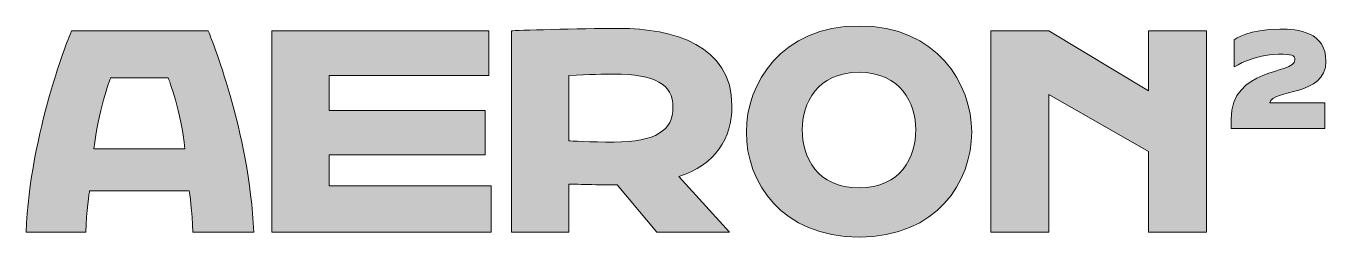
# Model space of a CAD drawing. Header units: millimetres. Extents: x -140 to 139, y -17 to 29.
import ezdxf

# ---------------------------------------------------------------- set-up
doc = ezdxf.new("R2010")
doc.units = ezdxf.units.MM
doc.header["$MEASUREMENT"] = 0
doc.layers.add('Layer 1', color=7, linetype='Continuous', lineweight=0)

# ---------------------------------------------------------------- blocks, each defined once
blk = doc.blocks.new('Block_0')
at = {"layer": 'Layer 1', "true_color": 0x231f20, "transparency": 33554687}
h = blk.add_hatch(color=250, dxfattribs=at)
h.dxf.hatch_style = 2
edge = h.paths.add_edge_path()
edge.add_spline(control_points=[(-14.02, 18.3), (-16.13, 18.3), (-19.33, 18.25), (-23.71, 18.04), (-23.71, 18.04), (-23.71, 3.97), (-23.71, 3.97), (-23.45, 3.97), (-19.02, 3.71), (-14.02, 3.71), (-5, 3.71), (-1.34, 6.24), (-1.34, 11.19), (-1.34, 16.19), (-5.2, 18.3), (-14.02, 18.3)], knot_values=[0, 0, 0, 0, 1, 1, 1, 2, 2, 2, 3, 3, 3, 4, 4, 4, 5, 5, 5, 5], degree=3, periodic=0)
edge = h.paths.add_edge_path()
edge.add_spline(control_points=[(-0.1, -3.66), (-0.1, -3.66), (10.83, -15.67), (10.83, -15.67), (10.83, -15.67), (-4.79, -15.67), (-4.79, -15.67), (-4.79, -15.67), (-13.35, -5.51), (-13.35, -5.51), (-15.77, -5.51), (-18.4, -5.46), (-20.36, -5.41), (-22.37, -5.36), (-23.65, -5.31), (-23.71, -5.31), (-23.71, -5.31), (-23.71, -15.67), (-23.71, -15.67), (-23.71, -15.67), (-36.08, -15.67), (-36.08, -15.67), (-36.08, -15.67), (-36.08, 27.63), (-36.08, 27.63), (-35.36, 27.68), (-21.59, 28.14), (-12.88, 28.14), (-1.34, 28.14), (11.34, 24.54), (11.34, 11.5), (11.34, 4.49), (7.79, -1.18), (-0.1, -3.66)], knot_values=[0, 0, 0, 0, 1, 1, 1, 2, 2, 2, 3, 3, 3, 4, 4, 4, 5, 5, 5, 6, 6, 6, 7, 7, 7, 8, 8, 8, 9, 9, 9, 10, 10, 10, 11, 11, 11, 11], degree=3, periodic=0)
h = blk.add_hatch(color=250, dxfattribs=at)
h.dxf.hatch_style = 2
edge = h.paths.add_edge_path()
edge.add_spline(control_points=[(38.66, 18.71), (29.64, 18.71), (26.44, 11.96), (26.44, 6.39), (26.44, 0.47), (29.64, -6.13), (38.66, -6.13), (47.68, -6.13), (50.87, 0.47), (50.87, 6.39), (50.87, 11.96), (47.68, 18.71), (38.66, 18.71)], knot_values=[0, 0, 0, 0, 1, 1, 1, 2, 2, 2, 3, 3, 3, 4, 4, 4, 4], degree=3, periodic=0)
edge = h.paths.add_edge_path()
edge.add_spline(control_points=[(38.66, -16.7), (21.91, -16.7), (14.43, -4.84), (14.43, 5.83), (14.43, 16.29), (21.91, 28.66), (38.66, 28.66), (55.41, 28.66), (62.88, 16.29), (62.88, 5.83), (62.88, -4.84), (55.41, -16.7), (38.66, -16.7)], knot_values=[0, 0, 0, 0, 1, 1, 1, 2, 2, 2, 3, 3, 3, 4, 4, 4, 4], degree=3, periodic=0)
h = blk.add_hatch(color=250, dxfattribs=at)
h.dxf.hatch_style = 2
edge = h.paths.add_edge_path()
edge.add_spline(control_points=[(126.99, 12.11), (126.99, 12.11), (138.8, 12.11), (138.8, 12.11), (138.8, 12.11), (138.8, 6.6), (138.8, 6.6), (138.8, 6.6), (118.64, 6.6), (118.64, 6.6), (118.64, 6.6), (118.64, 8.61), (118.64, 8.61), (118.64, 19.85), (132.35, 18.2), (132.35, 21.39), (132.35, 22.42), (131.74, 22.58), (128.85, 22.58), (123.59, 22.58), (119.52, 20), (119.31, 19.85), (119.31, 19.85), (119.31, 25.72), (119.31, 25.72), (119.47, 25.83), (122.56, 27.99), (129.11, 27.99), (133.08, 27.99), (139.05, 27.42), (139.05, 21.03), (139.05, 13.51), (127.46, 15.1), (126.99, 12.11)], knot_values=[0, 0, 0, 0, 1, 1, 1, 2, 2, 2, 3, 3, 3, 4, 4, 4, 5, 5, 5, 6, 6, 6, 7, 7, 7, 8, 8, 8, 9, 9, 9, 10, 10, 10, 11, 11, 11, 11], degree=3, periodic=0)
h = blk.add_hatch(color=250, dxfattribs=at)
h.dxf.hatch_style = 2
edge = h.paths.add_edge_path()
edge.add_spline(control_points=[(-122.25, 17.53), (-122.4, 17.17), (-124.98, 10.26), (-125.86, 2.22), (-125.86, 2.22), (-106.27, 2.22), (-106.27, 2.22), (-107.04, 10.26), (-109.72, 17.17), (-109.88, 17.53), (-109.88, 17.53), (-122.25, 17.53), (-122.25, 17.53)], knot_values=[0, 0, 0, 0, 1, 1, 1, 2, 2, 2, 3, 3, 3, 4, 4, 4, 4], degree=3, periodic=0)
edge = h.paths.add_edge_path()
edge.add_spline(control_points=[(-130.65, 27.63), (-130.65, 27.63), (-101.27, 27.63), (-101.27, 27.63), (-100.81, 26.55), (-92.4, 5.98), (-91.48, -15.67), (-91.48, -15.67), (-104.57, -15.67), (-104.57, -15.67), (-104.67, -11.29), (-105.29, -7.01), (-105.34, -6.8), (-105.34, -6.8), (-126.78, -6.8), (-126.78, -6.8), (-126.84, -7.01), (-127.45, -11.29), (-127.56, -15.67), (-127.56, -15.67), (-140.44, -15.67), (-140.44, -15.67), (-139.52, 5.98), (-131.11, 26.55), (-130.65, 27.63)], knot_values=[0, 0, 0, 0, 1, 1, 1, 2, 2, 2, 3, 3, 3, 4, 4, 4, 5, 5, 5, 6, 6, 6, 7, 7, 7, 8, 8, 8, 8], degree=3, periodic=0)
h = blk.add_hatch(color=250, dxfattribs=at)
h.dxf.hatch_style = 2
edge = h.paths.add_edge_path()
edge.add_spline(control_points=[(-87.62, -15.67), (-87.62, -15.67), (-87.62, 27.63), (-87.62, 27.63), (-87.62, 27.63), (-40.97, 27.63), (-40.97, 27.63), (-40.97, 27.63), (-40.97, 17.99), (-40.97, 17.99), (-40.97, 17.99), (-75.25, 17.99), (-75.25, 17.99), (-75.25, 17.99), (-75.25, 10.52), (-75.25, 10.52), (-75.25, 10.52), (-41.69, 10.52), (-41.69, 10.52), (-41.69, 10.52), (-41.69, 0.93), (-41.69, 0.93), (-41.69, 0.93), (-75.25, 0.93), (-75.25, 0.93), (-75.25, 0.93), (-75.25, -5.72), (-75.25, -5.72), (-75.25, -5.72), (-40.45, -5.72), (-40.45, -5.72), (-40.45, -5.72), (-40.45, -15.67), (-40.45, -15.67), (-40.45, -15.67), (-87.62, -15.67), (-87.62, -15.67)], knot_values=[0, 0, 0, 0, 1, 1, 1, 2, 2, 2, 3, 3, 3, 4, 4, 4, 5, 5, 5, 6, 6, 6, 7, 7, 7, 8, 8, 8, 9, 9, 9, 10, 10, 10, 11, 11, 11, 12, 12, 12, 12], degree=3, periodic=0)
h = blk.add_hatch(color=250, dxfattribs=at)
h.dxf.hatch_style = 2
edge = h.paths.add_edge_path()
edge.add_spline(control_points=[(100.87, -15.67), (100.87, -15.67), (100.87, 1.65), (100.87, 1.65), (100.87, 1.65), (79.47, 13.97), (79.47, 13.97), (79.47, 13.97), (79.47, -15.67), (79.47, -15.67), (79.47, -15.67), (67, -15.67), (67, -15.67), (67, -15.67), (67, 27.63), (67, 27.63), (67, 27.63), (79.47, 27.63), (79.47, 27.63), (79.47, 27.63), (100.87, 14.69), (100.87, 14.69), (100.87, 14.69), (100.87, 27.63), (100.87, 27.63), (100.87, 27.63), (113.39, 27.63), (113.39, 27.63), (113.39, 27.63), (113.39, -15.67), (113.39, -15.67), (113.39, -15.67), (100.87, -15.67), (100.87, -15.67)], knot_values=[0, 0, 0, 0, 1, 1, 1, 2, 2, 2, 3, 3, 3, 4, 4, 4, 5, 5, 5, 6, 6, 6, 7, 7, 7, 8, 8, 8, 9, 9, 9, 10, 10, 10, 11, 11, 11, 11], degree=3, periodic=0)
at = {"layer": 'Layer 1'}
for points, knots in [([(-0.1, -3.66), (-0.1, -3.66), (10.83, -15.67), (10.83, -15.67), (10.83, -15.67), (-4.79, -15.67), (-4.79, -15.67), (-4.79, -15.67), (-13.35, -5.51), (-13.35, -5.51), (-15.77, -5.51), (-18.4, -5.46), (-20.36, -5.41), (-22.37, -5.36), (-23.65, -5.31), (-23.71, -5.31), (-23.71, -5.31), (-23.71, -15.67), (-23.71, -15.67), (-23.71, -15.67), (-36.08, -15.67), (-36.08, -15.67), (-36.08, -15.67), (-36.08, 27.63), (-36.08, 27.63), (-35.36, 27.68), (-21.59, 28.14), (-12.88, 28.14), (-1.34, 28.14), (11.34, 24.54), (11.34, 11.5), (11.34, 4.49), (7.79, -1.18), (-0.1, -3.66)], [0, 0, 0, 0, 1, 1, 1, 2, 2, 2, 3, 3, 3, 4, 4, 4, 5, 5, 5, 6, 6, 6, 7, 7, 7, 8, 8, 8, 9, 9, 9, 10, 10, 10, 11, 11, 11, 11]), ([(38.66, -16.7), (21.91, -16.7), (14.43, -4.84), (14.43, 5.83), (14.43, 16.29), (21.91, 28.66), (38.66, 28.66), (55.41, 28.66), (62.88, 16.29), (62.88, 5.83), (62.88, -4.84), (55.41, -16.7), (38.66, -16.7)], [0, 0, 0, 0, 1, 1, 1, 2, 2, 2, 3, 3, 3, 4, 4, 4, 4]), ([(126.99, 12.11), (126.99, 12.11), (138.8, 12.11), (138.8, 12.11), (138.8, 12.11), (138.8, 6.6), (138.8, 6.6), (138.8, 6.6), (118.64, 6.6), (118.64, 6.6), (118.64, 6.6), (118.64, 8.61), (118.64, 8.61), (118.64, 19.85), (132.35, 18.2), (132.35, 21.39), (132.35, 22.42), (131.74, 22.58), (128.85, 22.58), (123.59, 22.58), (119.52, 20), (119.31, 19.85), (119.31, 19.85), (119.31, 25.72), (119.31, 25.72), (119.47, 25.83), (122.56, 27.99), (129.11, 27.99), (133.08, 27.99), (139.05, 27.42), (139.05, 21.03), (139.05, 13.51), (127.46, 15.1), (126.99, 12.11)], [0, 0, 0, 0, 1, 1, 1, 2, 2, 2, 3, 3, 3, 4, 4, 4, 5, 5, 5, 6, 6, 6, 7, 7, 7, 8, 8, 8, 9, 9, 9, 10, 10, 10, 11, 11, 11, 11]), ([(-130.65, 27.63), (-130.65, 27.63), (-101.27, 27.63), (-101.27, 27.63), (-100.81, 26.55), (-92.4, 5.98), (-91.48, -15.67), (-91.48, -15.67), (-104.57, -15.67), (-104.57, -15.67), (-104.67, -11.29), (-105.29, -7.01), (-105.34, -6.8), (-105.34, -6.8), (-126.78, -6.8), (-126.78, -6.8), (-126.84, -7.01), (-127.45, -11.29), (-127.56, -15.67), (-127.56, -15.67), (-140.44, -15.67), (-140.44, -15.67), (-139.52, 5.98), (-131.11, 26.55), (-130.65, 27.63)], [0, 0, 0, 0, 1, 1, 1, 2, 2, 2, 3, 3, 3, 4, 4, 4, 5, 5, 5, 6, 6, 6, 7, 7, 7, 8, 8, 8, 8]), ([(-87.62, -15.67), (-87.62, -15.67), (-87.62, 27.63), (-87.62, 27.63), (-87.62, 27.63), (-40.97, 27.63), (-40.97, 27.63), (-40.97, 27.63), (-40.97, 17.99), (-40.97, 17.99), (-40.97, 17.99), (-75.25, 17.99), (-75.25, 17.99), (-75.25, 17.99), (-75.25, 10.52), (-75.25, 10.52), (-75.25, 10.52), (-41.69, 10.52), (-41.69, 10.52), (-41.69, 10.52), (-41.69, 0.93), (-41.69, 0.93), (-41.69, 0.93), (-75.25, 0.93), (-75.25, 0.93), (-75.25, 0.93), (-75.25, -5.72), (-75.25, -5.72), (-75.25, -5.72), (-40.45, -5.72), (-40.45, -5.72), (-40.45, -5.72), (-40.45, -15.67), (-40.45, -15.67), (-40.45, -15.67), (-87.62, -15.67), (-87.62, -15.67)], [0, 0, 0, 0, 1, 1, 1, 2, 2, 2, 3, 3, 3, 4, 4, 4, 5, 5, 5, 6, 6, 6, 7, 7, 7, 8, 8, 8, 9, 9, 9, 10, 10, 10, 11, 11, 11, 12, 12, 12, 12]), ([(100.87, -15.67), (100.87, -15.67), (100.87, 1.65), (100.87, 1.65), (100.87, 1.65), (79.47, 13.97), (79.47, 13.97), (79.47, 13.97), (79.47, -15.67), (79.47, -15.67), (79.47, -15.67), (67, -15.67), (67, -15.67), (67, -15.67), (67, 27.63), (67, 27.63), (67, 27.63), (79.47, 27.63), (79.47, 27.63), (79.47, 27.63), (100.87, 14.69), (100.87, 14.69), (100.87, 14.69), (100.87, 27.63), (100.87, 27.63), (100.87, 27.63), (113.39, 27.63), (113.39, 27.63), (113.39, 27.63), (113.39, -15.67), (113.39, -15.67), (113.39, -15.67), (100.87, -15.67), (100.87, -15.67)], [0, 0, 0, 0, 1, 1, 1, 2, 2, 2, 3, 3, 3, 4, 4, 4, 5, 5, 5, 6, 6, 6, 7, 7, 7, 8, 8, 8, 9, 9, 9, 10, 10, 10, 11, 11, 11, 11]), ([(-122.25, 17.53), (-122.4, 17.17), (-124.98, 10.26), (-125.86, 2.22), (-125.86, 2.22), (-106.27, 2.22), (-106.27, 2.22), (-107.04, 10.26), (-109.72, 17.17), (-109.88, 17.53), (-109.88, 17.53), (-122.25, 17.53), (-122.25, 17.53)], [0, 0, 0, 0, 1, 1, 1, 2, 2, 2, 3, 3, 3, 4, 4, 4, 4]), ([(-14.02, 18.3), (-16.13, 18.3), (-19.33, 18.25), (-23.71, 18.04), (-23.71, 18.04), (-23.71, 3.97), (-23.71, 3.97), (-23.45, 3.97), (-19.02, 3.71), (-14.02, 3.71), (-5, 3.71), (-1.34, 6.24), (-1.34, 11.19), (-1.34, 16.19), (-5.2, 18.3), (-14.02, 18.3)], [0, 0, 0, 0, 1, 1, 1, 2, 2, 2, 3, 3, 3, 4, 4, 4, 5, 5, 5, 5]), ([(38.66, 18.71), (29.64, 18.71), (26.44, 11.96), (26.44, 6.39), (26.44, 0.47), (29.64, -6.13), (38.66, -6.13), (47.68, -6.13), (50.87, 0.47), (50.87, 6.39), (50.87, 11.96), (47.68, 18.71), (38.66, 18.71)], [0, 0, 0, 0, 1, 1, 1, 2, 2, 2, 3, 3, 3, 4, 4, 4, 4])]:
    blk.add_open_spline(points, degree=3, knots=knots, dxfattribs=at)

msp = doc.modelspace()

# ---------------------------------------------------------------- block references
at = {"layer": 'Layer 1'}
msp.add_blockref('Block_0', (0, 0), dxfattribs=at)

doc.saveas('drawing.dxf')
